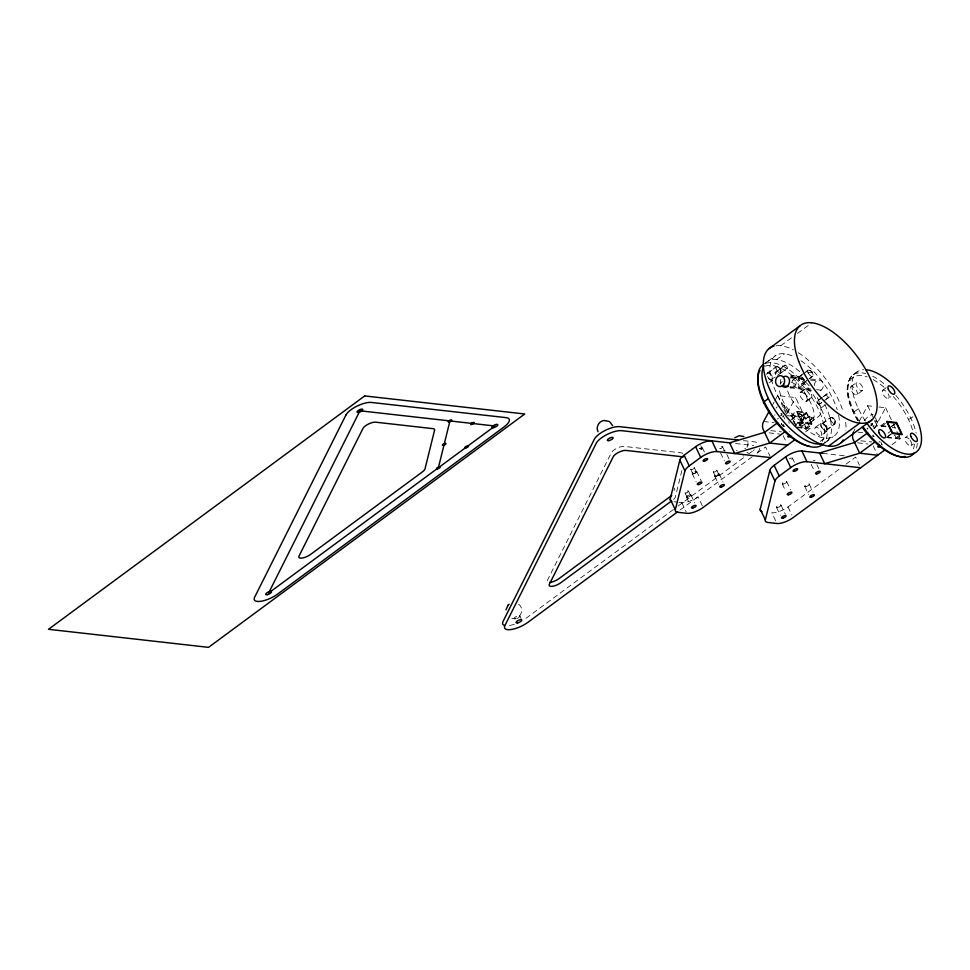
<?xml version="1.0" encoding="UTF-8"?>
<svg xmlns="http://www.w3.org/2000/svg" width="970" height="970" viewBox="0 0 970 970"><rect width="100%" height="100%" fill="white"/><g stroke="black" fill="none" stroke-linecap="round" stroke-linejoin="round"><path stroke-width="0.73" stroke-dasharray="4.85 3.64" d="M780.207 372.989L780.304 368.394L777.019 366.308L767.221 373.147M792.041 418.773L798.843 413.766L802.869 415.706L802.772 420.301L794.842 426.145M674.017 490.65L674.611 488.237M681.898 470.535L675.338 497.076A7.905 2.74 -25.5 0 1 672.913 499.986M784.002 409.886C785.251 407.57 784.524 402.889 780.971 404.32M511.784 618.229C520.053 620.945 525.825 608.081 517.944 603.861M747.058 447.388L748.064 443.775L747.106 439.774M772.023 405.945L774.121 402.053M774.824 400.755L777.625 395.578L795.618 397.603L810.302 428.376L805.536 431.892M787.216 413.159L795.618 397.603M853.624 431.65L855.019 429.067M859.226 421.283L867.629 405.727L875.134 406.575M874.431 428.497L885.634 407.764L876.625 406.745M864.294 420.762L868.599 415.791L873.024 414.36M780.947 372.832L780.304 368.394L778.001 366.66M872.503 423.162L870.696 425.612M776.036 408.115L777.261 406.782M780.826 415.305L782.062 413.681A2.534 0.873 -25.5 0 0 780.814 413.766M822.099 444.951L826.173 441.944M780.741 345.757L792.708 336.917M797.498 333.389L811.866 322.792M762.917 364.865L767.331 361.616M768.155 361.082L776.085 355.238M776.643 359.627L784.572 353.783M767.961 372.989L777.019 366.308L780.304 368.394M784.875 365.205L775.127 372.407L775.539 374.541L775.588 372.25L785.203 365.144M771.15 379.67L773.417 378.009M767.488 376.445A3.953 1.807 53.6 0 0 771.95 379.464L775.285 377.015M777.552 375.341L786.803 368.491M779.928 373.753L787.143 368.43A1.976 0.897 53.6 0 0 786.1 365.593A1.976 0.897 53.6 0 0 784.766 366.43A1.976 0.897 53.6 0 0 787.155 368.43M769.077 382.871L772.472 380.373A4.983 2.267 53.6 0 0 771.15 374.675A4.983 2.267 53.6 0 0 766.324 372.625M790.089 378.203L793.484 375.693M792.805 380.058L798.468 375.887M799.037 376.736L808.095 370.055L810.896 371.049M799.777 376.578L802.044 374.905M803.172 374.068L808.834 369.897M802.978 383.271L808.628 379.088M809.768 378.251L812.023 376.578M803.669 383.138A3.953 1.807 53.6 0 0 801.559 377.488A3.953 1.807 53.6 0 0 798.904 379.149A3.953 1.807 53.6 0 0 803.669 383.138L813.151 375.778L812.132 371.983L809.817 370.249M798.637 388.133A4.983 2.267 53.6 0 0 795.909 380.992A4.983 2.267 53.6 0 0 792.623 383.162A4.983 2.267 53.6 0 0 798.637 388.133L804.288 383.962A4.983 2.267 53.6 0 0 801.559 376.821A4.983 2.267 53.6 0 0 798.286 378.991A4.983 2.267 53.6 0 0 804.288 383.962M800.359 392.244L804.894 388.909M801.305 392.086L805.827 388.74M805.767 401.447L810.302 398.112M806.749 401.265A5.529 2.522 53.6 0 0 803.79 393.359A5.529 2.522 53.6 0 0 800.08 395.675A5.529 2.522 53.6 0 0 806.749 401.265L811.247 397.942M794.757 423.466L790.926 415.427L796.588 411.256L806.482 412.371L812.229 424.411L806.567 428.594L796.673 427.479L802.323 423.296L812.229 424.411M806.349 412.99L800.699 417.173L805.803 427.867L811.466 423.696L806.349 412.99L797.352 411.971L791.69 416.154L796.164 425.515M790.526 420.289L799.583 413.608L802.869 415.706L803.887 419.501L798.977 423.478M821.917 397.591L816.995 401.253L817.395 403.387L819.383 404.369L824.197 400.828M823.13 396.706L826.731 394.05M822.257 397.542L817.455 401.083L817.395 403.387L819.044 404.429L825.058 399.992M823.457 396.645L827.07 393.99M857.334 371.765C838.929 382.071 849.623 406.963 857.722 420.677M673.374 509.541L526.007 618.302A15.811 5.48 -25.5 0 1 524.224 619.539M678.091 506.061L744.099 457.343M748.816 453.863L752.356 451.244M790.926 415.427L800.832 416.554L806.482 412.371M826.258 399.106L828.671 397.336M825.397 399.943L828.998 397.276A1.976 0.897 53.6 0 0 827.956 394.438A1.976 0.897 53.6 0 0 826.634 395.275A1.976 0.897 53.6 0 0 829.01 397.263M679.994 510.074L752.32 456.7M757.146 453.135L765.585 446.903L770.059 456.276M795.667 424.702L805.197 417.67L787.191 415.645M809.186 416.191L799.45 423.393L799.85 425.527L801.838 426.521M809.526 416.13L799.91 423.223L799.85 425.527L801.499 426.57L813.587 417.84M825.106 404.975L820.862 408.115A1.976 0.691 -25.5 0 1 818.316 409.025M850.993 386.63L856.655 382.447M811.466 423.696L802.457 422.678L796.806 426.861L810.302 428.376M810.859 422.229L817.649 417.221M856.813 394.693A4.983 2.267 53.6 0 0 854.085 387.551A4.983 2.267 53.6 0 0 850.811 389.734A4.983 2.267 53.6 0 0 856.813 394.693L862.476 390.522A4.983 2.267 53.6 0 0 859.747 383.38A4.983 2.267 53.6 0 0 856.462 385.551A4.983 2.267 53.6 0 0 862.476 390.522M815.37 427.37L821.032 423.187M821.602 424.036L830.659 417.355L833.46 418.361M822.342 423.878L831.399 417.197L834.697 419.295L835.328 423.732L826.282 430.413M825.543 430.571L834.588 423.89L834.697 419.295L832.381 417.549M821.202 435.445A4.983 2.267 53.6 0 0 818.474 428.303A4.983 2.267 53.6 0 0 815.188 430.474A4.983 2.267 53.6 0 0 821.202 435.445L826.852 431.262A4.983 2.267 53.6 0 0 824.124 424.12A4.983 2.267 53.6 0 0 820.838 426.291A4.983 2.267 53.6 0 0 826.852 431.262M882.821 390.219L886.216 387.709M858.401 408.734L854.158 411.862A1.976 0.691 -25.5 0 0 853.867 413.038M820.244 441.423L824.779 438.076M825.337 442.478L833.254 436.633M888.641 398.282A4.983 2.267 53.6 0 0 885.913 391.152A4.983 2.267 53.6 0 0 882.627 393.323A4.983 2.267 53.6 0 0 888.641 398.282L890.909 396.621M873.63 428.437L877.207 425.794L889.745 427.212M881.257 426.254L880.93 425.587L885.464 422.241M881.706 426.303L887.368 422.132M890.836 426.703L894.231 424.193M891.83 426.485L895.237 423.975M775.636 520.805L771.805 512.778A12.646 4.389 -25.5 0 0 788.052 506.91L841.123 467.746M845.949 464.181L855.601 457.064L859.42 465.091M888.059 433.105L895.201 427.831L892.206 427.491M912.988 416.7L910.866 418.264A1.976 0.691 -25.5 0 1 908.32 419.185M887.938 436.173L891.333 433.663M887.805 436.791L891.2 434.281M900.342 434.681L895.807 438.028L894.534 435.348M886.677 437.628L896.583 438.743L902.233 434.572M891.976 444.684L900.305 438.537L899.032 435.857M905.374 437.518L907.641 435.845M911.206 445.594L913.473 443.92M868.101 428L866.901 428.728M808.18 372.989L812.132 371.983M791.253 376.821L803.16 378.154M810.605 379.003L819.541 380.01M791.277 377.948L804.676 379.464M810.629 380.131L816.582 380.81M789.98 386.666L810.629 388.994M816.582 389.673L821.056 390.17M789.81 387.782L812.145 390.304M880.93 425.587L889.417 426.545M763.62 421.501L774.121 422.69M858.123 432.159L862.621 432.668M886.81 437.009L900.305 438.537M770.847 430.644L781.347 431.82M860.851 440.792L871.351 441.98A7.905 6.475 -83.6 0 1 871.157 441.52M769.064 432.862L779.565 434.039M857.565 442.841L868.065 444.03M743.42 440.61L754.672 441.883A15.811 5.48 -25.5 0 1 757.715 445.048M735.49 443.508L753.775 445.582M822.596 453.342L845.088 455.876M673.968 501.745L677.872 502.181M679.182 502.327L681.789 502.63A12.646 4.389 -25.5 0 0 698.048 496.761L702.51 506.122M737.224 450.88L736.351 450.456M800.565 413.96L802.869 415.706M875.34 417.827L877.304 421.914M885.634 407.764L892.655 422.471M893.285 423.817L898.39 434.524M894.776 434.948L896.583 438.743M867.629 405.727L878.48 428.473M872.309 423.951L875.898 431.468M880.796 442.09L882.069 444.757M873.206 445.873L877.68 455.233M800.832 416.554L806.567 428.594M797.352 411.971L802.457 422.678M796.588 411.256L802.323 423.296M816.898 464.691L818.813 468.704M784.257 405.351L787.191 411.498M811.199 464.387L814.388 471.068M777.625 395.578L786.561 414.311M782.996 415.196L784.791 418.967M781.384 423.538L782.572 426.036M809.198 484.103L813.03 492.129M783.202 435.712L786.391 442.405M792.49 458.143L794.406 462.156M804.773 486.467L808.604 494.494M786.694 481.556L790.526 489.583M782.269 483.921L785.457 490.614M788.052 506.91L791.884 514.937M780.911 504.982L785.373 514.342M776.473 507.346L780.304 515.373M726.894 454.542L729.452 459.889M722.626 446.83L724.541 450.844M720.552 452.893L724.384 460.92M719.194 473.942L723.014 481.969M716.866 470.304A1.976 0.691 -25.5 0 1 714.308 472.099A1.976 0.691 -25.5 0 1 714.017 470.935A1.976 0.691 -25.5 0 1 716.866 470.304L718.746 474.257M702.474 447.982L704.39 451.996M700.764 445.63L702.037 448.298M713.289 471.978L715.205 475.991M714.757 476.306L718.588 484.333M696.69 471.408L701.152 480.768M694.362 467.77A1.976 0.691 -25.5 0 1 691.804 469.565A1.976 0.691 -25.5 0 1 691.513 468.389A1.976 0.691 -25.5 0 1 694.362 467.77L696.242 471.723M690.785 469.444L692.701 473.457M692.265 473.772L696.084 481.799M690.895 494.821L694.726 502.86M688.542 491.123L690.458 495.136A1.976 0.691 -25.5 0 1 687.924 497.004A1.976 0.691 -25.5 0 1 687.633 495.828A1.976 0.691 -25.5 0 1 690.482 495.209M684.99 492.869L686.905 496.882M686.469 497.198L689.658 503.879M681.789 502.63L686.263 511.99M519.847 615.901L521.12 618.569M775.842 374.675A1.976 0.897 53.6 0 1 775.188 372.347A1.976 0.897 53.6 0 1 777.188 373.498M780.886 383.999A5.529 4.692 88.4 0 1 781.553 378.07M776.085 345.732A59.267 27.039 53.6 0 1 793.399 349.915M798.322 352.728A59.267 27.039 53.6 0 1 843.379 412.311M845.634 422.265A59.267 27.039 53.6 0 1 845.925 430.959M790.526 376.966A5.517 4.717 86.3 0 1 795.873 380.543A5.517 4.717 86.3 0 1 793.836 387.224M793.605 386.763A5.517 4.28 -75.2 0 1 790.574 387.842M824.852 404.466A49.785 22.71 53.6 0 1 824.173 443.06M765.342 363.459A49.785 22.71 53.6 0 1 801.123 372.892M838.626 415.354A49.785 22.71 53.6 0 1 813.321 434.16A49.785 22.71 53.6 0 1 771.344 379.294A49.785 22.71 53.6 0 1 793.593 356.499M801.014 360.743A49.785 22.71 53.6 0 1 837.183 409.692M791.205 382.059A24.893 11.349 53.6 0 1 813.733 411.498A24.893 11.349 53.6 0 1 798.577 419.367A24.893 11.349 53.6 0 1 779.371 388.218M780.135 384.12A24.893 11.349 53.6 0 1 782.293 381.525M817.334 397.591A24.893 11.349 53.6 0 1 811.975 417.536A24.893 11.349 53.6 0 1 787.276 389.891M790.647 375.851A24.893 11.349 53.6 0 1 809.222 385.805M766.821 374.578A3.953 1.807 53.6 0 1 770.071 374.19A3.953 1.807 53.6 0 1 771.95 379.464M814.266 385.551A5.529 4.535 -83.6 0 1 819.032 379.973A5.529 4.535 -83.6 0 1 823.36 385.575A5.529 4.535 -83.6 0 1 818.498 391.007M759.728 448.407A15.811 5.48 -25.5 0 1 756.176 453.73M746.948 452.59A3.165 1.091 -25.5 0 1 748.015 453.499M743.59 455.912A3.165 1.091 -25.5 0 1 742.85 455.888M699.576 448.758A1.976 0.691 -25.5 0 1 702.074 448.407A1.976 0.691 -25.5 0 1 699.697 450.116M723.814 450.674A1.976 0.691 -25.5 0 1 724.566 451.062M754.26 449.716A15.811 5.48 -25.5 0 1 753.338 450.492M514.233 624.304A15.811 5.48 -25.5 0 1 506.607 625.698M744.79 448.601A3.165 1.091 -25.5 0 1 745.615 448.564M515.325 618.945A3.165 1.091 -25.5 0 1 515.228 617.065A3.165 1.091 -25.5 0 1 519.702 615.744A3.165 1.091 -25.5 0 1 517.277 618.375M682.819 453.499A7.905 2.74 -25.5 0 0 681.437 452.881L624.025 446.406A7.905 2.74 -25.5 0 0 616.871 448.261A7.905 2.74 -25.5 0 0 611.367 452.675L547.444 580.278A7.905 2.74 -25.5 0 0 547.929 582.133M781.177 424.46A7.905 6.475 -83.6 0 1 781.614 423.526M784.293 410.819A7.905 2.74 -25.5 0 1 786.694 413.511M783.493 416.239A7.905 2.74 -25.5 0 1 782.196 416.991M778.534 418.543A7.905 2.74 -25.5 0 1 777.128 418.919M774.642 415.233A7.905 2.74 -25.5 0 1 775.103 414.845M784.378 426.157A2.534 0.873 -25.5 0 1 783.202 426.351A2.376 0.825 -25.5 0 0 784.415 426.085M782.681 425.612A2.534 0.873 -25.5 0 1 783.287 424.969M782.099 414.639A2.534 0.873 -25.5 0 1 780.765 415.621M772.472 380.361A4.983 2.267 53.6 0 1 767.379 377.184M789.289 423.32A4.983 2.267 53.6 0 1 788.743 421.792M793.048 421.222A4.983 2.267 53.6 0 1 794.539 423.187M783.02 425.587A4.983 2.267 53.6 0 1 783.117 424.339M789.544 431.698A4.983 2.267 53.6 0 1 789.374 431.844M765.888 363.326A49.785 22.71 53.6 0 1 810.738 391.371A49.785 22.71 53.6 0 1 824.439 442.55M764.954 366.236A47.809 21.813 53.6 0 1 808.471 392.777A47.809 21.813 53.6 0 1 821.517 442.429M782.814 425.575A2.376 0.825 -25.5 0 1 783.239 425.09M723.923 450.407A2.534 0.873 -25.5 0 1 725.026 450.989M699.382 448.649A2.534 0.873 -25.5 0 1 702.571 448.188A2.534 0.873 -25.5 0 1 699.54 450.371M865.398 421.016A49.785 22.71 53.6 0 1 863.676 369.691M859.214 421.101A49.785 22.71 53.6 0 1 865.628 373.523M872.636 376.202A49.785 22.71 53.6 0 1 885.198 384.714M895.856 395.384A49.785 22.71 53.6 0 1 916.177 433.105M917.244 443.351A49.785 22.71 53.6 0 1 916.104 449.51M910.187 440.307A4.983 2.267 53.6 0 1 910.175 445.751A4.983 2.267 53.6 0 1 904.852 439.374A4.983 2.267 53.6 0 1 909.229 439.143M879.814 441.435A4.983 2.267 53.6 0 1 878.965 442.174M873.194 436.5A4.983 2.267 53.6 0 1 873 435.057M857.965 420.677A47.809 21.813 53.6 0 1 867.241 376.93M873.17 379.609A47.809 21.813 53.6 0 1 886.701 389.661M893.261 396.451A47.809 21.813 53.6 0 1 912.879 431.238M914.407 444.042A47.809 21.813 53.6 0 1 912.479 451.111M874.297 420.98A7.905 2.74 -25.5 0 1 877.28 422.532A7.905 2.74 -25.5 0 1 872.867 426.764M867.823 428.91A7.905 2.74 -25.5 0 1 867.144 429.067M872.952 436.476A2.534 0.873 -25.5 0 0 874.164 436.379A2.376 0.825 -25.5 0 1 872.976 436.367M870.599 423.987A2.534 0.873 -25.5 0 1 872.394 424.06A2.534 0.873 -25.5 0 1 871.181 425.539M813.272 460.726A2.534 0.873 -25.5 0 1 815.043 460.75M789.386 458.798A2.534 0.873 -25.5 0 1 792.587 458.398A2.534 0.873 -25.5 0 1 789.325 460.58M881.415 444.612A2.376 0.825 -25.5 0 1 882.166 444.987M873.012 435.481A2.376 0.825 -25.5 0 1 873.255 435.239M850.581 377.427L849.72 378.567L851.672 376.117L850.581 377.427M799.462 424.508A1.976 0.897 53.6 0 0 801.851 426.509A1.976 0.897 53.6 0 0 800.796 423.684A1.976 0.897 53.6 0 0 799.462 424.508M809.089 417.415A1.976 0.897 53.6 0 0 811.466 419.404A1.976 0.897 53.6 0 0 810.411 416.579A1.976 0.897 53.6 0 0 809.089 417.415M817.007 402.368A1.976 0.897 53.6 0 0 819.395 404.369A1.976 0.897 53.6 0 0 818.34 401.544A1.976 0.897 53.6 0 0 817.007 402.368M798.698 416.178A3.953 1.807 53.6 0 0 803.463 420.168A3.953 1.807 53.6 0 0 801.353 414.517A3.953 1.807 53.6 0 0 798.698 416.178M776.133 368.867A3.953 1.807 53.6 0 0 780.898 372.868A3.953 1.807 53.6 0 0 778.789 367.218A3.953 1.807 53.6 0 0 776.133 368.867M807.974 372.492A3.953 1.807 53.6 0 0 812.739 376.445A3.953 1.807 53.6 0 0 810.593 370.782A3.953 1.807 53.6 0 0 807.974 372.492M830.526 419.767A3.953 1.807 53.6 0 0 835.291 423.757A3.953 1.807 53.6 0 0 833.169 418.106A3.953 1.807 53.6 0 0 830.526 419.767M821.469 426.448A3.953 1.807 53.6 0 0 826.234 430.437A3.953 1.807 53.6 0 0 824.124 424.787A3.953 1.807 53.6 0 0 821.469 426.448M804.603 392.341A5.529 2.522 53.6 0 0 811.272 397.93A5.529 2.522 53.6 0 0 808.313 390.013A5.529 2.522 53.6 0 0 804.603 392.341M716.224 476.112A1.976 0.691 -25.5 0 0 718.77 474.318A1.976 0.691 -25.5 0 0 715.933 474.948A1.976 0.691 -25.5 0 0 716.224 476.112M693.72 473.578A1.976 0.691 -25.5 0 0 696.278 471.784A1.976 0.691 -25.5 0 0 693.429 472.402A1.976 0.691 -25.5 0 0 693.72 473.578M720.092 448.686A1.976 0.691 -25.5 0 0 722.65 446.891A1.976 0.691 -25.5 0 0 719.801 447.509A1.976 0.691 -25.5 0 0 720.092 448.686M686.008 492.99A1.976 0.691 -25.5 0 0 688.567 491.196A1.976 0.691 -25.5 0 0 685.717 491.814A1.976 0.691 -25.5 0 0 686.008 492.99M716.005 476.391A2.534 0.873 -25.5 0 0 719.279 474.1A2.534 0.873 -25.5 0 0 715.642 474.888A2.534 0.873 -25.5 0 0 716.005 476.391M693.501 473.857A2.534 0.873 -25.5 0 0 696.775 471.565A2.534 0.873 -25.5 0 0 693.138 472.354A2.534 0.873 -25.5 0 0 693.501 473.857M687.718 497.27A2.534 0.873 -25.5 0 0 690.992 494.979A2.534 0.873 -25.5 0 0 687.342 495.779A2.534 0.873 -25.5 0 0 687.718 497.27M806.021 486.552A2.534 0.873 -25.5 0 0 809.283 484.248A2.534 0.873 -25.5 0 0 805.646 485.048A2.534 0.873 -25.5 0 0 806.021 486.552M783.518 484.006A2.534 0.873 -25.5 0 0 786.791 481.714A2.534 0.873 -25.5 0 0 783.142 482.502A2.534 0.873 -25.5 0 0 783.518 484.006M777.722 507.431A2.534 0.873 -25.5 0 0 780.995 505.127A2.534 0.873 -25.5 0 0 777.358 505.928A2.534 0.873 -25.5 0 0 777.722 507.431"/><path stroke-width="1.45" d="M505.952 609.875L508.11 605.134M438.367 467.77L449.947 420.931M794.818 439.81L703.153 507.455A12.646 4.389 -25.5 0 1 686.893 513.324L677.763 512.293A12.646 4.389 -25.5 0 1 675.326 509.771L670.221 499.065L679.837 460.156A12.646 4.389 -25.5 0 1 684.129 455.197L695.611 446.721A12.646 4.389 -25.5 0 1 711.871 440.853L716.976 451.559L770.689 457.61M675.326 509.771L684.941 470.862A12.646 4.389 -25.5 0 1 689.234 465.903L700.728 457.428A12.646 4.389 -25.5 0 1 716.976 451.559M884.822 449.959L793.157 517.616A12.646 4.389 -25.5 0 1 776.909 523.485L767.767 522.454A12.646 4.389 -25.5 0 1 765.33 519.92L760.225 509.214L769.84 470.317A12.646 4.389 -25.5 0 1 774.133 465.357L785.627 456.87A12.646 4.389 -25.5 0 1 801.875 451.001L822.596 453.342M765.33 519.92L774.945 481.023A12.646 4.389 -25.5 0 1 779.237 476.052L790.732 467.576A12.646 4.389 -25.5 0 1 806.979 461.708L860.705 467.77M604.019 420.495C598.951 421.041 595.628 427.139 598.005 431.698M769.222 411.134L763.62 421.501A7.905 6.475 -83.6 0 0 763.341 429.795L769.671 443.047L787.664 445.084M508.195 605.037L509.153 604.225M734.823 437.712L739.285 435.688L743.869 436.561M768.773 348.8L799.898 325.823M768.398 398.585L764.154 401.713A1.976 0.691 -25.5 0 0 763.863 402.889M671.482 501.041L560.854 582.703A7.905 2.74 -25.5 0 1 552.403 586.316A7.905 2.74 -25.5 0 1 549.359 584.292L613.282 456.688A7.905 2.74 -25.5 0 1 618.787 452.275A7.905 2.74 -25.5 0 1 625.941 450.419L683.353 456.894M777.661 422.678L764.566 432.353L729.586 442.853L734.69 453.548L769.671 443.047L785.154 431.626M677.642 511.82L527.922 622.316A15.811 5.48 -25.5 0 1 511.032 629.542A15.811 5.48 -25.5 0 1 504.933 625.504L596.259 443.217A15.811 5.48 -25.5 0 1 607.268 434.378A15.811 5.48 -25.5 0 1 621.576 430.668L731.271 443.035M828.598 446.103L859.723 423.138M840.566 443.072L871.69 420.095M867.677 432.826L854.57 442.502L819.589 453.002L824.694 463.708L859.675 453.208L875.158 441.774M604.128 420.483L608.966 421.392M782.341 385.805L788.307 386.484M877.68 455.233L859.675 453.208L853.345 439.943A7.905 6.475 -83.6 0 1 853.394 432.111M737.794 439.98L619.66 426.654A15.811 5.48 -25.5 0 0 605.353 430.353A15.811 5.48 -25.5 0 0 594.355 439.204L503.018 621.491A15.811 5.48 -25.5 0 0 504.533 625.407M609.863 421.974L612.591 425.66M801.875 451.001L806.979 461.708M785.627 456.87L790.732 467.576M774.133 465.357L779.237 476.052M769.84 470.317L774.945 481.023M695.611 446.721L700.728 457.428M684.129 455.197L689.234 465.903M679.837 460.156L684.941 470.862M787.495 386.484A5.529 4.692 88.4 0 1 782.693 386.399M783.336 376.978A5.529 4.329 -76.7 0 1 789.059 378.688A5.529 4.329 -76.7 0 1 787.313 386.121M843.257 439.883A59.267 27.039 53.6 0 1 782.972 412.056A59.267 27.039 53.6 0 1 773.975 346.132M821.663 443.811A49.785 22.71 53.6 0 1 778.522 415.318A49.785 22.71 53.6 0 1 763.899 365.641M549.638 582.376A7.905 2.74 -25.5 0 0 558.938 578.678L670.731 496.167A7.905 2.74 -25.5 0 0 671.749 495.355M823.348 443.86A49.785 22.71 53.6 0 1 775.37 419.901A49.785 22.71 53.6 0 1 762.917 364.865M809.744 446.345A47.809 21.813 53.6 0 1 770.228 414.141A47.809 21.813 53.6 0 1 760.007 370.443M790.999 436.088A2.376 0.825 -25.5 0 1 787.943 436.852A2.376 0.825 -25.5 0 1 789.568 435.009M671.713 501.405A12.646 4.389 -25.5 0 1 670.221 499.065M865.628 369.691A49.785 22.71 53.6 0 1 911.885 408.964A49.785 22.71 53.6 0 1 913.376 453.524A49.785 22.71 53.6 0 1 867.459 423.999M914.443 452.711A49.785 22.71 53.6 0 1 863.215 427.127M905.168 456.446A47.809 21.813 53.6 0 1 862.233 427.236M762.008 511.639A12.646 4.389 -25.5 0 1 760.225 509.214M880.19 446.685A2.376 0.825 -25.5 0 1 877.862 446.915A2.376 0.825 -25.5 0 1 879.366 445.266M434.56 430.231L425.018 468.849A7.905 2.74 -25.5 0 1 422.338 471.941L310.533 554.464A7.905 2.74 -25.5 0 1 302.094 558.077A7.905 2.74 -25.5 0 1 299.039 556.053L362.974 428.449A7.905 2.74 -25.5 0 1 368.467 424.036A7.905 2.74 -25.5 0 1 375.62 422.18L433.044 428.655A7.905 2.74 -25.5 0 1 434.56 430.231M345.95 414.978L254.613 597.265A15.811 5.48 -25.5 0 0 260.724 601.303A15.811 5.48 -25.5 0 0 277.614 594.076L503.951 427.018A15.811 5.48 -25.5 0 0 506.267 417.658L371.255 402.429A15.811 5.48 -25.5 0 0 356.948 406.139A15.811 5.48 -25.5 0 0 345.95 414.978M359.943 410.783L268.605 593.058L494.955 426.012L359.943 410.783M364.696 395.93L48.5 629.3L208.538 647.354L524.734 413.984L364.696 395.93M896.498 422.52L886.592 421.404L892.339 433.457L902.233 434.572L896.498 422.52M896.365 423.138L887.368 422.132L892.473 432.838L901.469 433.845L896.365 423.138M798.686 361.289A59.267 27.039 53.6 0 0 870.199 421.186A59.267 27.039 53.6 0 0 838.48 336.408A59.267 27.039 53.6 0 0 798.686 361.289M783.687 384.35A5.529 4.535 -83.6 0 0 780.765 375.632A5.529 4.535 -83.6 0 0 775.891 383.392A5.529 4.535 -83.6 0 0 783.687 384.35M609.051 440.598A3.165 1.091 -25.5 0 0 613.137 437.725A3.165 1.091 -25.5 0 0 608.578 438.719A3.165 1.091 -25.5 0 0 609.051 440.598M517.713 622.885A3.165 1.091 -25.5 0 0 521.799 620.012A3.165 1.091 -25.5 0 0 517.252 621.006A3.165 1.091 -25.5 0 0 517.713 622.885M358.754 412.359A3.165 1.091 -25.5 0 0 362.816 409.486A3.165 1.091 -25.5 0 0 358.245 410.492A3.165 1.091 -25.5 0 0 358.754 412.359M437.628 468.765A1.976 0.691 -25.5 0 0 440.162 466.958A1.976 0.691 -25.5 0 0 437.312 467.601A1.976 0.691 -25.5 0 0 437.628 468.765M465.915 447.873A1.976 0.691 -25.5 0 0 468.462 446.079A1.976 0.691 -25.5 0 0 465.6 446.709A1.976 0.691 -25.5 0 0 465.915 447.873M443.411 445.339A1.976 0.691 -25.5 0 0 445.957 443.545A1.976 0.691 -25.5 0 0 443.096 444.175A1.976 0.691 -25.5 0 0 443.411 445.339M493.766 427.588A3.165 1.091 -25.5 0 0 497.828 424.714A3.165 1.091 -25.5 0 0 493.257 425.721A3.165 1.091 -25.5 0 0 493.766 427.588M267.417 594.646A3.165 1.091 -25.5 0 0 271.491 591.773A3.165 1.091 -25.5 0 0 266.92 592.779A3.165 1.091 -25.5 0 0 267.417 594.646M449.207 421.914A1.976 0.691 -25.5 0 0 451.741 420.119A1.976 0.691 -25.5 0 0 448.892 420.762A1.976 0.691 -25.5 0 0 449.207 421.914M471.711 424.46A1.976 0.691 -25.5 0 0 474.245 422.665A1.976 0.691 -25.5 0 0 471.396 423.296A1.976 0.691 -25.5 0 0 471.711 424.46M721.11 487.098A2.534 0.873 -25.5 0 0 724.384 484.806A2.534 0.873 -25.5 0 0 720.746 485.594A2.534 0.873 -25.5 0 0 721.11 487.098M698.618 484.563A2.534 0.873 -25.5 0 0 701.88 482.26A2.534 0.873 -25.5 0 0 698.242 483.06A2.534 0.873 -25.5 0 0 698.618 484.563M726.906 463.672A2.534 0.873 -25.5 0 0 730.18 461.38A2.534 0.873 -25.5 0 0 726.53 462.181A2.534 0.873 -25.5 0 0 726.906 463.672M704.402 461.138A2.534 0.873 -25.5 0 0 707.676 458.846A2.534 0.873 -25.5 0 0 704.038 459.634A2.534 0.873 -25.5 0 0 704.402 461.138M692.822 507.977A2.534 0.873 -25.5 0 0 696.096 505.685A2.534 0.873 -25.5 0 0 692.447 506.473A2.534 0.873 -25.5 0 0 692.822 507.977M888.29 389.14A4.983 2.267 53.6 0 0 894.304 394.111A4.983 2.267 53.6 0 0 891.576 386.969A4.983 2.267 53.6 0 0 888.29 389.14M910.854 436.451A4.983 2.267 53.6 0 0 916.868 441.411A4.983 2.267 53.6 0 0 914.14 434.281A4.983 2.267 53.6 0 0 910.854 436.451M879.026 432.862A4.983 2.267 53.6 0 0 885.04 437.822A4.983 2.267 53.6 0 0 882.312 430.68A4.983 2.267 53.6 0 0 879.026 432.862M811.126 497.246A2.534 0.873 -25.5 0 0 814.388 494.955A2.534 0.873 -25.5 0 0 810.75 495.755A2.534 0.873 -25.5 0 0 811.126 497.246M788.622 494.712A2.534 0.873 -25.5 0 0 791.896 492.42A2.534 0.873 -25.5 0 0 788.246 493.209A2.534 0.873 -25.5 0 0 788.622 494.712M816.91 473.833A2.534 0.873 -25.5 0 0 820.183 471.541A2.534 0.873 -25.5 0 0 816.546 472.329A2.534 0.873 -25.5 0 0 816.91 473.833M794.418 471.299A2.534 0.873 -25.5 0 0 797.679 468.995A2.534 0.873 -25.5 0 0 794.042 469.795A2.534 0.873 -25.5 0 0 794.418 471.299M782.826 518.138A2.534 0.873 -25.5 0 0 786.1 515.834A2.534 0.873 -25.5 0 0 782.463 516.634A2.534 0.873 -25.5 0 0 782.826 518.138"/></g></svg>
